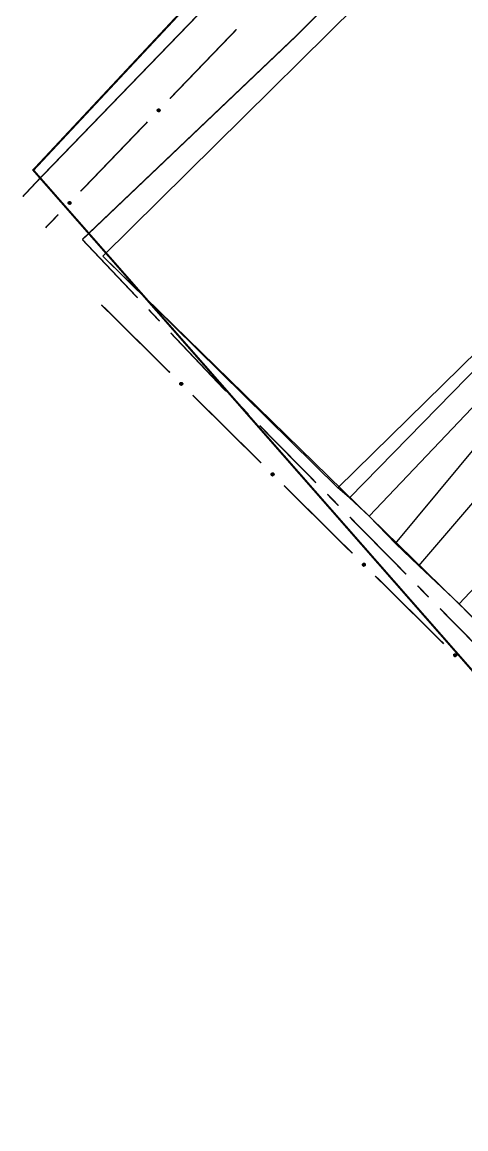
# Model space of a CAD drawing. Extents: x 203640 to 206998, y 4842129 to 4844379.
# Drawn here: x 203640.5 to 203695.7, y 4844011.4 to 4844149.2 of the extents above; entities that cross this region are included whole.
import ezdxf

# ---------------------------------------------------------------- set-up
doc = ezdxf.new("R2010")
doc.units = 0
doc.header["$LTSCALE"] = 1.5
doc.header["$MEASUREMENT"] = 0
doc.linetypes.add('PHANTOMX2', pattern=[5, 2.5, -0.5, 0.5, -0.5, 0.5, -0.5])
for name, color, linetype in [('CD-MALHA-LOTES', 40, 'CONTINUOUS'), ('LM-LIM-SETOR-FISCAL', 7, 'CONTINUOUS'), ('RU-QUADRAS', 210, 'CONTINUOUS'), ('SV-EIXO-RUA-N-PAV', 6, 'CONTINUOUS'), ('SV-EIXO-RUA-PAV', 20, 'CONTINUOUS'), ('SV-RUA-NAO-PAV-S-GUIA-C-GUIA', 7, 'PHANTOMX2'), ('SV-RUA-PAVIM-S-GUIA-C-GUIA', 7, 'CONTINUOUS')]:
    doc.layers.add(name, color=color, linetype=linetype)
doc.linetypes.add('Limite', pattern='A,20,-3,[130,ltypeshp.shx,S=6.35,R=0,X=0,Y=0],-3,20', length=46)

msp = doc.modelspace()

# ---------------------------------------------------------------- linework, layer by layer
at = {"layer": 'CD-MALHA-LOTES'}
for points in [[(203787.35, 4844164.33), (203741.77, 4844210.22), (203650.53, 4844120.04), (203679.8, 4844091.21)], [(203679.8, 4844091.21), (203732.24, 4844142.66), (203740.68, 4844134.97)], [(203681.22, 4844089.97), (203701.33, 4844110.51), (203703.6, 4844108.65)], [(203683.67, 4844087.67), (203703.6, 4844108.65)], [(203686.96, 4844084.29), (203705.77, 4844106.91)], [(203689.88, 4844081.5), (203708.81, 4844103.56)], [(203694.91, 4844076.78), (203710.8, 4844093.66)], [(203681.22, 4844089.97), (203679.8, 4844091.21)], [(203683.67, 4844087.67), (203681.22, 4844089.97)], [(203686.96, 4844084.29), (203683.67, 4844087.67)], [(203689.88, 4844081.5), (203686.96, 4844084.29)], [(203694.91, 4844076.78), (203689.88, 4844081.5)], [(203698.69, 4844072.87), (203694.91, 4844076.78)]]:
    msp.add_lwpolyline(points, dxfattribs=at)
at = {"layer": 'LM-LIM-SETOR-FISCAL', "linetype": 'Limite', "ltscale": 0.1}
msp.add_lwpolyline([(204386.27, 4843269.09, 0.25, 0.25, 0), (204360.48, 4843290.61, 0.25, 0.25, 0), (204333.1, 4843314.33, 0.25, 0.25, 0), (204303.81, 4843341.71, 0.25, 0.25, 0), (204232.78, 4843413.44, 0.25, 0.25, 0), (204175.36, 4843367.2, 0.25, 0.25, 0), (204109.71, 4843437.19, 0.25, 0.25, 0), (204166.18, 4843494.71, 0.25, 0.25, 0), (203909.26, 4843763, 0.25, 0.25, 0), (203912.44, 4843785.51, 0.25, 0.25, 0), (203913.05, 4843789.79, 0.25, 0.25, 0), (203877.62, 4843867.46, 0.25, 0.25, 0), (203794.15, 4843988.66, 0.25, 0.25, 0), (203701.31, 4844063.01, 0.25, 0.25, 0), (203641.86, 4844130.76, 0.25, 0.25, 0), (203713.59, 4844207.44, 0.25, 0.25, 0), (203797.37, 4844285.88, 0.25, 0.25, 0), (203881.13, 4844344.97, 0.25, 0.25, 0), (204891.87, 4844370.63, 0.25, 0.25, 0)], format="xyseb", dxfattribs=at)
at = {"layer": 'RU-QUADRAS', "color": 6, "linetype": 'Continuous'}
msp.add_lwpolyline([(203701.42, 4844070.36), (203650.53, 4844120.04), (203741.77, 4844210.22)], dxfattribs=at)
at = {"layer": 'SV-EIXO-RUA-N-PAV', "const_width": 0.18}
for points in [[(203650.34, 4844114), (203658.87, 4844105.56)], [(203661.71, 4844102.74), (203670.24, 4844094.3)], [(203673.08, 4844091.49), (203681.61, 4844083.04)], [(203684.45, 4844080.23), (203692.98, 4844071.79)]]:
    msp.add_lwpolyline(points, dxfattribs=at)
at = {"layer": 'SV-EIXO-RUA-N-PAV'}
for points in [[(203660.27, 4844104.33), (203660.32, 4844104.33), (203660.36, 4844104.32), (203660.39, 4844104.3), (203660.42, 4844104.28), (203660.44, 4844104.25), (203660.46, 4844104.22), (203660.47, 4844104.18), (203660.47, 4844104.13), (203660.46, 4844104.09), (203660.44, 4844104.06), (203660.42, 4844104.03), (203660.39, 4844104.01), (203660.36, 4844103.99), (203660.32, 4844103.98), (203660.27, 4844103.98), (203660.23, 4844103.99), (203660.2, 4844104.01), (203660.17, 4844104.03), (203660.14, 4844104.06), (203660.13, 4844104.09), (203660.12, 4844104.13), (203660.12, 4844104.18), (203660.13, 4844104.22), (203660.14, 4844104.25), (203660.17, 4844104.28), (203660.19, 4844104.3), (203660.23, 4844104.32), (203660.27, 4844104.33)], [(203671.64, 4844093.07), (203671.69, 4844093.07), (203671.73, 4844093.06), (203671.76, 4844093.05), (203671.79, 4844093.02), (203671.81, 4844093), (203671.83, 4844092.96), (203671.84, 4844092.92), (203671.84, 4844092.87), (203671.83, 4844092.83), (203671.81, 4844092.8), (203671.79, 4844092.77), (203671.76, 4844092.75), (203671.73, 4844092.73), (203671.69, 4844092.72), (203671.64, 4844092.72), (203671.6, 4844092.73), (203671.57, 4844092.75), (203671.54, 4844092.77), (203671.51, 4844092.8), (203671.5, 4844092.83), (203671.49, 4844092.87), (203671.49, 4844092.92), (203671.5, 4844092.96), (203671.51, 4844092.99), (203671.54, 4844093.02), (203671.56, 4844093.04), (203671.6, 4844093.06), (203671.64, 4844093.07)], [(203683.01, 4844081.81), (203683.06, 4844081.82), (203683.1, 4844081.81), (203683.13, 4844081.79), (203683.16, 4844081.77), (203683.18, 4844081.74), (203683.2, 4844081.71), (203683.21, 4844081.67), (203683.21, 4844081.62), (203683.2, 4844081.58), (203683.18, 4844081.54), (203683.16, 4844081.51), (203683.13, 4844081.49), (203683.1, 4844081.48), (203683.06, 4844081.46), (203683.01, 4844081.46), (203682.97, 4844081.47), (203682.94, 4844081.49), (203682.91, 4844081.52), (203682.88, 4844081.54), (203682.87, 4844081.57), (203682.86, 4844081.62), (203682.86, 4844081.66), (203682.87, 4844081.71), (203682.88, 4844081.74), (203682.91, 4844081.76), (203682.93, 4844081.79), (203682.97, 4844081.81), (203683.01, 4844081.81)], [(203694.38, 4844070.56), (203694.43, 4844070.56), (203694.47, 4844070.55), (203694.5, 4844070.53), (203694.53, 4844070.51), (203694.55, 4844070.48), (203694.57, 4844070.45), (203694.58, 4844070.41), (203694.58, 4844070.36), (203694.57, 4844070.32), (203694.55, 4844070.28), (203694.53, 4844070.26), (203694.5, 4844070.24), (203694.47, 4844070.22), (203694.43, 4844070.21), (203694.38, 4844070.21), (203694.34, 4844070.22), (203694.31, 4844070.23), (203694.28, 4844070.26), (203694.26, 4844070.29), (203694.24, 4844070.32), (203694.23, 4844070.36), (203694.23, 4844070.41), (203694.24, 4844070.45), (203694.25, 4844070.48), (203694.28, 4844070.51), (203694.3, 4844070.53), (203694.34, 4844070.55), (203694.38, 4844070.56)]]:
    msp.add_lwpolyline(points, close=True, dxfattribs=at)
for points in [[(203660.12, 4844104.2), (203660.37, 4844104)], [(203660.12, 4844104.18), (203660.36, 4844103.99)], [(203660.12, 4844104.15), (203660.34, 4844103.99)], [(203660.12, 4844104.13), (203660.32, 4844103.98)], [(203660.13, 4844104.22), (203660.39, 4844104.01)], [(203660.13, 4844104.11), (203660.29, 4844103.98)], [(203660.13, 4844104.09), (203660.27, 4844103.98)], [(203660.14, 4844104.25), (203660.42, 4844104.03)], [(203660.14, 4844104.23), (203660.4, 4844104.02)], [(203660.14, 4844104.07), (203660.24, 4844103.99)], [(203660.14, 4844104.06), (203660.23, 4844103.99)], [(203660.16, 4844104.26), (203660.43, 4844104.04)], [(203660.17, 4844104.28), (203660.44, 4844104.06)], [(203660.18, 4844104.29), (203660.45, 4844104.08)], [(203660.19, 4844104.3), (203660.46, 4844104.09)], [(203660.21, 4844104.31), (203660.46, 4844104.11)], [(203660.23, 4844104.32), (203660.47, 4844104.13)], [(203660.25, 4844104.32), (203660.46, 4844104.16)], [(203660.27, 4844104.33), (203660.47, 4844104.18)], [(203660.29, 4844104.33), (203660.46, 4844104.21)], [(203660.32, 4844104.33), (203660.46, 4844104.22)], [(203660.34, 4844104.32), (203660.44, 4844104.24)], [(203660.36, 4844104.32), (203660.44, 4844104.25)], [(203671.49, 4844092.94), (203671.74, 4844092.74)], [(203671.49, 4844092.92), (203671.73, 4844092.73)], [(203671.49, 4844092.89), (203671.71, 4844092.73)], [(203671.49, 4844092.87), (203671.69, 4844092.72)], [(203671.5, 4844092.96), (203671.76, 4844092.75)], [(203671.5, 4844092.85), (203671.66, 4844092.73)], [(203671.5, 4844092.83), (203671.64, 4844092.72)], [(203671.51, 4844092.99), (203671.79, 4844092.77)], [(203671.51, 4844092.97), (203671.77, 4844092.76)], [(203671.51, 4844092.81), (203671.61, 4844092.73)], [(203671.51, 4844092.8), (203671.6, 4844092.73)], [(203671.53, 4844093), (203671.8, 4844092.78)], [(203671.54, 4844093.02), (203671.81, 4844092.8)], [(203671.55, 4844093.03), (203671.82, 4844092.82)], [(203671.56, 4844093.04), (203671.83, 4844092.83)], [(203671.58, 4844093.05), (203671.83, 4844092.86)], [(203671.6, 4844093.06), (203671.84, 4844092.87)], [(203671.62, 4844093.07), (203671.83, 4844092.9)], [(203671.64, 4844093.07), (203671.84, 4844092.92)], [(203671.66, 4844093.07), (203671.83, 4844092.95)], [(203671.69, 4844093.07), (203671.83, 4844092.96)], [(203671.71, 4844093.07), (203671.81, 4844092.99)], [(203671.73, 4844093.06), (203671.81, 4844093)], [(203682.86, 4844081.68), (203683.11, 4844081.49)], [(203682.86, 4844081.66), (203683.1, 4844081.48)], [(203682.86, 4844081.64), (203683.08, 4844081.47)], [(203682.86, 4844081.62), (203683.06, 4844081.46)], [(203682.87, 4844081.71), (203683.13, 4844081.49)], [(203682.87, 4844081.59), (203683.03, 4844081.47)], [(203682.87, 4844081.57), (203683.01, 4844081.46)], [(203682.88, 4844081.74), (203683.16, 4844081.51)], [(203682.88, 4844081.72), (203683.14, 4844081.51)], [(203682.88, 4844081.56), (203682.98, 4844081.47)], [(203682.88, 4844081.54), (203682.97, 4844081.47)], [(203682.9, 4844081.75), (203683.17, 4844081.53)], [(203682.91, 4844081.76), (203683.18, 4844081.54)], [(203682.92, 4844081.77), (203683.19, 4844081.56)], [(203682.93, 4844081.79), (203683.2, 4844081.58)], [(203682.95, 4844081.79), (203683.2, 4844081.6)], [(203682.97, 4844081.81), (203683.21, 4844081.62)], [(203682.99, 4844081.81), (203683.2, 4844081.64)], [(203683.01, 4844081.81), (203683.21, 4844081.67)], [(203683.03, 4844081.81), (203683.2, 4844081.69)], [(203683.06, 4844081.82), (203683.2, 4844081.71)], [(203683.08, 4844081.81), (203683.18, 4844081.73)], [(203683.1, 4844081.81), (203683.18, 4844081.74)], [(203694.24, 4844070.45), (203694.5, 4844070.24)], [(203694.25, 4844070.48), (203694.53, 4844070.26)], [(203694.25, 4844070.46), (203694.51, 4844070.25)], [(203694.27, 4844070.49), (203694.54, 4844070.27)], [(203694.28, 4844070.51), (203694.55, 4844070.28)], [(203694.29, 4844070.52), (203694.56, 4844070.31)], [(203694.3, 4844070.53), (203694.57, 4844070.32)], [(203694.32, 4844070.54), (203694.57, 4844070.34)], [(203694.34, 4844070.55), (203694.58, 4844070.36)], [(203694.36, 4844070.55), (203694.57, 4844070.39)], [(203694.38, 4844070.56), (203694.58, 4844070.41)], [(203694.4, 4844070.56), (203694.57, 4844070.43)], [(203694.43, 4844070.56), (203694.57, 4844070.45)], [(203694.45, 4844070.55), (203694.55, 4844070.47)], [(203694.47, 4844070.55), (203694.55, 4844070.48)], [(203694.23, 4844070.43), (203694.48, 4844070.23)], [(203694.23, 4844070.41), (203694.47, 4844070.22)], [(203694.23, 4844070.38), (203694.45, 4844070.21)], [(203694.23, 4844070.36), (203694.43, 4844070.21)], [(203694.24, 4844070.34), (203694.4, 4844070.21)], [(203694.24, 4844070.32), (203694.38, 4844070.21)], [(203694.25, 4844070.3), (203694.35, 4844070.22)], [(203694.26, 4844070.29), (203694.34, 4844070.22)]]:
    msp.add_lwpolyline(points, dxfattribs=at)
at = {"layer": 'SV-EIXO-RUA-PAV', "const_width": 0.18}
for points in [[(203667.18, 4844148.29), (203658.86, 4844139.65)], [(203656.08, 4844136.77), (203647.76, 4844128.12)], [(203644.99, 4844125.24), (203643.6, 4844123.8)], [(203643.6, 4844123.8), (203643.39, 4844123.58)]]:
    msp.add_lwpolyline(points, dxfattribs=at)
at = {"layer": 'SV-EIXO-RUA-PAV'}
for points in [[(203657.65, 4844138.24), (203657.65, 4844138.19), (203657.64, 4844138.14), (203657.63, 4844138.11), (203657.6, 4844138.09), (203657.58, 4844138.06), (203657.54, 4844138.04), (203657.5, 4844138.03), (203657.46, 4844138.03), (203657.41, 4844138.04), (203657.38, 4844138.06), (203657.35, 4844138.08), (203657.33, 4844138.11), (203657.31, 4844138.14), (203657.3, 4844138.18), (203657.3, 4844138.23), (203657.31, 4844138.27), (203657.33, 4844138.3), (203657.35, 4844138.33), (203657.38, 4844138.35), (203657.41, 4844138.37), (203657.45, 4844138.38), (203657.5, 4844138.38), (203657.54, 4844138.37), (203657.57, 4844138.36), (203657.6, 4844138.33), (203657.62, 4844138.31), (203657.64, 4844138.28), (203657.65, 4844138.24)], [(203646.55, 4844126.71), (203646.55, 4844126.66), (203646.55, 4844126.62), (203646.53, 4844126.58), (203646.51, 4844126.56), (203646.48, 4844126.54), (203646.45, 4844126.52), (203646.41, 4844126.51), (203646.36, 4844126.5), (203646.32, 4844126.52), (203646.28, 4844126.53), (203646.25, 4844126.55), (203646.23, 4844126.58), (203646.22, 4844126.61), (203646.2, 4844126.65), (203646.2, 4844126.7), (203646.21, 4844126.74), (203646.23, 4844126.78), (203646.25, 4844126.8), (203646.28, 4844126.83), (203646.31, 4844126.84), (203646.35, 4844126.86), (203646.4, 4844126.86), (203646.44, 4844126.85), (203646.47, 4844126.83), (203646.5, 4844126.81), (203646.52, 4844126.78), (203646.54, 4844126.75), (203646.55, 4844126.71)]]:
    msp.add_lwpolyline(points, close=True, dxfattribs=at)
for points in [[(203657.45, 4844138.38), (203657.3, 4844138.18)], [(203657.41, 4844138.37), (203657.3, 4844138.23)], [(203657.5, 4844138.38), (203657.31, 4844138.14)], [(203657.47, 4844138.38), (203657.31, 4844138.16)], [(203657.43, 4844138.37), (203657.31, 4844138.21)], [(203657.39, 4844138.36), (203657.31, 4844138.26)], [(203657.38, 4844138.35), (203657.31, 4844138.27)], [(203657.52, 4844138.38), (203657.32, 4844138.13)], [(203657.54, 4844138.37), (203657.33, 4844138.11)], [(203657.55, 4844138.36), (203657.34, 4844138.1)], [(203657.57, 4844138.36), (203657.35, 4844138.08)], [(203657.58, 4844138.34), (203657.37, 4844138.07)], [(203657.6, 4844138.33), (203657.38, 4844138.06)], [(203657.61, 4844138.32), (203657.4, 4844138.05)], [(203657.62, 4844138.31), (203657.41, 4844138.04)], [(203657.63, 4844138.29), (203657.44, 4844138.04)], [(203657.64, 4844138.28), (203657.46, 4844138.03)], [(203657.64, 4844138.26), (203657.48, 4844138.04)], [(203657.65, 4844138.24), (203657.5, 4844138.03)], [(203657.65, 4844138.21), (203657.53, 4844138.04)], [(203657.65, 4844138.19), (203657.54, 4844138.04)], [(203657.65, 4844138.16), (203657.57, 4844138.06)], [(203657.64, 4844138.14), (203657.58, 4844138.06)], [(203646.35, 4844126.86), (203646.2, 4844126.65)], [(203646.31, 4844126.84), (203646.2, 4844126.7)], [(203646.37, 4844126.85), (203646.21, 4844126.64)], [(203646.33, 4844126.84), (203646.21, 4844126.68)], [(203646.28, 4844126.83), (203646.21, 4844126.74)], [(203646.29, 4844126.83), (203646.21, 4844126.73)], [(203646.4, 4844126.86), (203646.22, 4844126.61)], [(203646.44, 4844126.85), (203646.23, 4844126.58)], [(203646.42, 4844126.85), (203646.23, 4844126.6)], [(203646.45, 4844126.84), (203646.25, 4844126.57)], [(203646.47, 4844126.83), (203646.25, 4844126.55)], [(203646.48, 4844126.82), (203646.27, 4844126.55)], [(203646.5, 4844126.81), (203646.28, 4844126.53)], [(203646.51, 4844126.79), (203646.3, 4844126.53)], [(203646.52, 4844126.78), (203646.32, 4844126.52)], [(203646.53, 4844126.76), (203646.34, 4844126.51)], [(203646.54, 4844126.75), (203646.36, 4844126.5)], [(203646.55, 4844126.73), (203646.38, 4844126.51)], [(203646.55, 4844126.71), (203646.41, 4844126.51)], [(203646.55, 4844126.68), (203646.43, 4844126.52)], [(203646.55, 4844126.66), (203646.45, 4844126.52)], [(203646.55, 4844126.64), (203646.47, 4844126.53)], [(203646.55, 4844126.62), (203646.48, 4844126.54)]]:
    msp.add_lwpolyline(points, dxfattribs=at)
at = {"layer": 'SV-RUA-NAO-PAV-S-GUIA-C-GUIA', "const_width": 0.18}
for points in [[(203647.97, 4844122.12), (203654.85, 4844114.86)], [(203656.22, 4844113.41), (203657.6, 4844111.95)], [(203658.97, 4844110.5), (203665.85, 4844103.24)], [(203667.24, 4844101.81), (203668.65, 4844100.38)], [(203670.05, 4844098.96), (203677.07, 4844091.84)], [(203678.47, 4844090.41), (203679.88, 4844088.99)], [(203681.28, 4844087.56), (203688.3, 4844080.44)], [(203689.7, 4844079.02), (203691.11, 4844077.59)], [(203692.51, 4844076.17), (203698.83, 4844069.76)]]:
    msp.add_lwpolyline(points, dxfattribs=at)
at = {"layer": 'SV-RUA-PAVIM-S-GUIA-C-GUIA', "const_width": 0.18}
for points in [[(203739.03, 4844211.28), (203674.43, 4844147.3)], [(203642.53, 4844129.57), (203671.68, 4844159.72)], [(203674.43, 4844147.3), (203647.97, 4844122.12)], [(203640.56, 4844127.47), (203642.53, 4844129.57)]]:
    msp.add_lwpolyline(points, dxfattribs=at)

doc.saveas('drawing.dxf')
